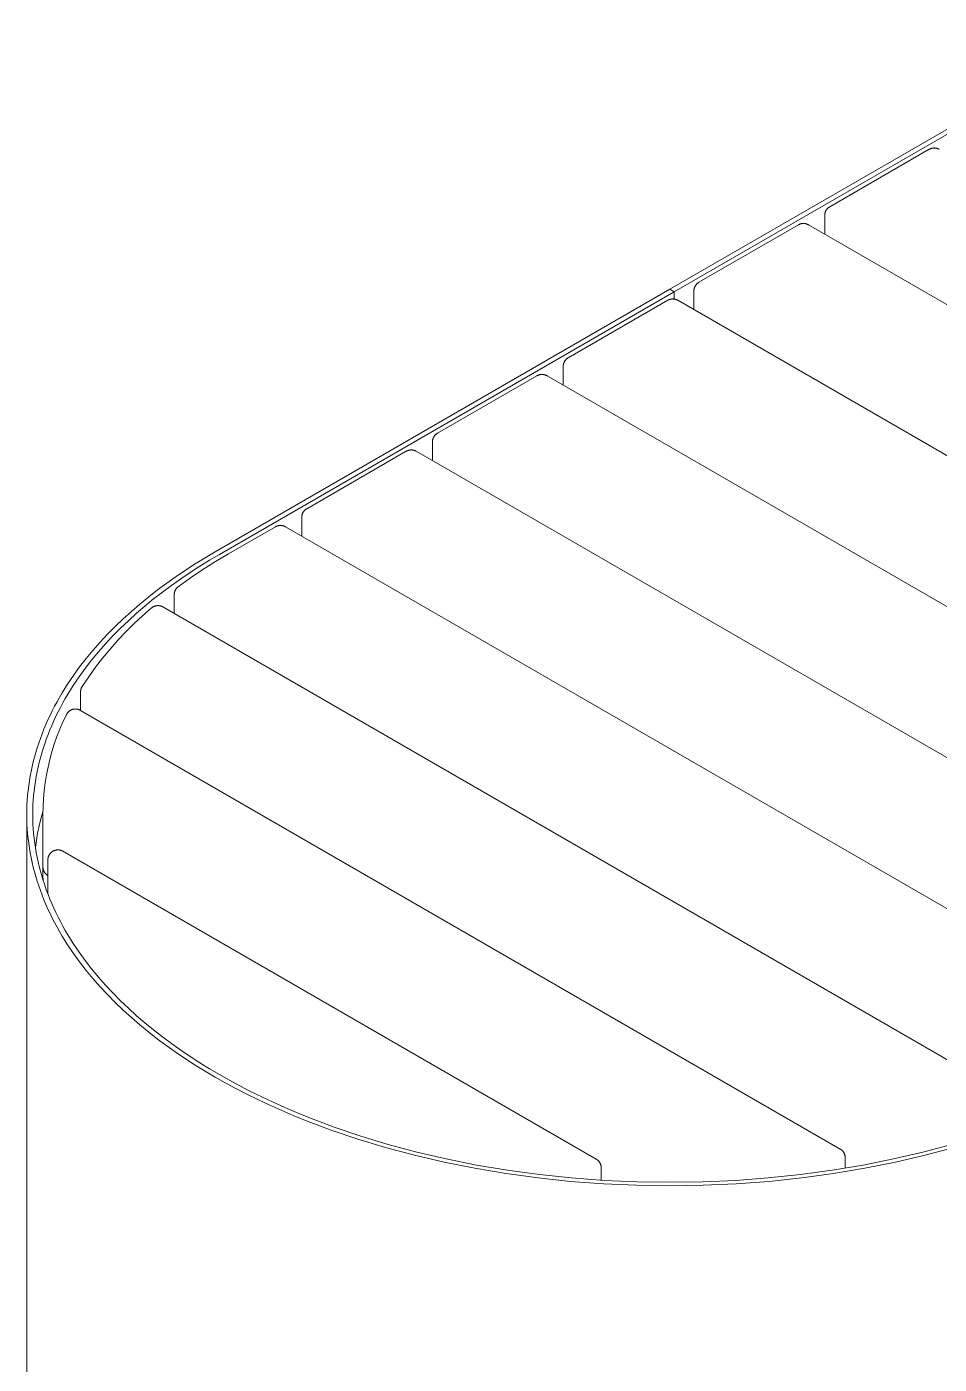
# Model space of a CAD drawing. Header units: millimetres. Extents: x -31 to 4670, y 115 to 3153.
# Drawn here: x 3578 to 4032, y 2278 to 2943 of the extents above; entities that cross this region are included whole.
import ezdxf

# ---------------------------------------------------------------- set-up
doc = ezdxf.new("R2010")
doc.units = ezdxf.units.MM
doc.layers.add('ZANO_R', color=7, linetype='Continuous', lineweight=0)

msp = doc.modelspace()

# ---------------------------------------------------------------- linework, layer by layer
at = {"layer": 'ZANO_R'}
for p, q in [((4123.98, 2943.18), (3897.71, 2812.54)), ((4126.1, 2941.95), (3899.83, 2811.31)), ((3977.23, 2853.61), (4026.73, 2882.19)), ((4026.73, 2882.19), (4026.88, 2882.27)), ((4026.88, 2882.27), (4027.03, 2882.34)), ((4027.03, 2882.34), (4027.18, 2882.42)), ((4027.18, 2882.42), (4027.33, 2882.48)), ((4027.33, 2882.48), (4027.49, 2882.54)), ((4027.49, 2882.54), (4027.65, 2882.6)), ((4027.65, 2882.6), (4027.81, 2882.65)), ((4027.81, 2882.65), (4027.98, 2882.7)), ((4027.98, 2882.7), (4028.14, 2882.74)), ((4028.14, 2882.74), (4028.3, 2882.77)), ((4028.3, 2882.77), (4028.47, 2882.8)), ((4028.47, 2882.8), (4028.64, 2882.82)), ((4028.64, 2882.82), (4028.81, 2882.84)), ((4028.81, 2882.84), (4028.98, 2882.85)), ((4028.98, 2882.85), (4029.14, 2882.86)), ((4029.14, 2882.86), (4029.31, 2882.86)), ((4029.31, 2882.86), (4029.48, 2882.85)), ((4029.48, 2882.85), (4029.65, 2882.84)), ((4029.65, 2882.84), (4029.82, 2882.82)), ((4029.82, 2882.82), (4029.99, 2882.8)), ((4029.99, 2882.8), (4030.15, 2882.77)), ((4030.15, 2882.77), (4030.32, 2882.74)), ((4030.32, 2882.74), (4030.48, 2882.7)), ((4030.48, 2882.7), (4030.64, 2882.65)), ((4030.64, 2882.65), (4030.81, 2882.6)), ((4030.81, 2882.6), (4030.96, 2882.54)), ((4030.96, 2882.54), (4031.12, 2882.48)), ((4031.12, 2882.48), (4031.28, 2882.42)), ((4031.28, 2882.42), (4031.43, 2882.34)), ((4031.43, 2882.34), (4031.58, 2882.27)), ((4031.58, 2882.27), (4031.73, 2882.19)), ((3974.73, 2849.45), (3974.74, 2849.62)), ((3974.73, 2849.28), (3974.73, 2849.45)), ((3974.73, 2839.98), (3974.73, 2849.28)), ((3974.74, 2849.62), (3974.76, 2849.78)), ((3974.76, 2849.78), (3974.78, 2849.95)), ((3974.78, 2849.95), (3974.8, 2850.12)), ((3974.8, 2850.12), (3974.83, 2850.29)), ((3974.83, 2850.29), (3974.87, 2850.45)), ((3974.87, 2850.45), (3974.91, 2850.61)), ((3974.91, 2850.61), (3974.96, 2850.78)), ((3974.96, 2850.78), (3975.01, 2850.94)), ((3975.01, 2850.94), (3975.07, 2851.09)), ((3975.07, 2851.09), (3975.14, 2851.25)), ((3975.14, 2851.25), (3975.21, 2851.4)), ((3975.21, 2851.4), (3975.28, 2851.56)), ((3975.28, 2851.56), (3975.36, 2851.71)), ((3975.36, 2851.71), (3975.44, 2851.85)), ((3975.44, 2851.85), (3975.53, 2851.99)), ((3975.53, 2851.99), (3975.63, 2852.13)), ((3975.63, 2852.13), (3975.73, 2852.27)), ((3975.73, 2852.27), (3975.83, 2852.41)), ((3975.83, 2852.41), (3975.94, 2852.54)), ((3975.94, 2852.54), (3976.05, 2852.66)), ((3976.05, 2852.66), (3976.17, 2852.78)), ((3976.17, 2852.78), (3976.29, 2852.9)), ((3976.29, 2852.9), (3976.41, 2853.02)), ((3976.41, 2853.02), (3976.54, 2853.13)), ((3976.54, 2853.13), (3976.67, 2853.23)), ((3976.67, 2853.23), (3976.81, 2853.33)), ((3976.81, 2853.33), (3976.94, 2853.43)), ((3976.94, 2853.43), (3977.09, 2853.52)), ((3977.09, 2853.52), (3977.23, 2853.61)), ((3912.18, 2816.05), (3961.67, 2844.63)), ((3961.67, 2844.63), (3961.82, 2844.71)), ((3961.82, 2844.71), (3961.97, 2844.79)), ((3961.97, 2844.79), (3962.13, 2844.86)), ((3962.13, 2844.86), (3962.28, 2844.92)), ((3962.28, 2844.92), (3962.44, 2844.99)), ((3962.44, 2844.99), (3962.6, 2845.04)), ((3962.6, 2845.04), (3962.76, 2845.09)), ((3962.76, 2845.09), (3962.92, 2845.14)), ((3962.92, 2845.14), (3963.09, 2845.18)), ((3963.09, 2845.18), (3963.25, 2845.21)), ((3963.25, 2845.21), (3963.42, 2845.24)), ((3963.42, 2845.24), (3963.58, 2845.26)), ((3963.58, 2845.26), (3963.75, 2845.28)), ((3963.75, 2845.28), (3963.92, 2845.29)), ((3963.92, 2845.29), (3964.09, 2845.3)), ((3964.09, 2845.3), (3964.26, 2845.3)), ((3964.26, 2845.3), (3964.43, 2845.29)), ((3964.43, 2845.29), (3964.6, 2845.28)), ((3964.6, 2845.28), (3964.76, 2845.26)), ((3964.76, 2845.26), (3964.93, 2845.24)), ((3964.93, 2845.24), (3965.1, 2845.21)), ((3965.1, 2845.21), (3965.26, 2845.18)), ((3965.26, 2845.18), (3965.43, 2845.14)), ((3965.43, 2845.14), (3965.59, 2845.09)), ((3965.59, 2845.09), (3965.75, 2845.04)), ((3965.75, 2845.04), (3965.91, 2844.99)), ((3965.91, 2844.99), (3966.07, 2844.92)), ((3966.07, 2844.92), (3966.22, 2844.86)), ((3966.22, 2844.86), (3966.38, 2844.79)), ((3966.38, 2844.79), (3966.53, 2844.71)), ((3966.53, 2844.71), (3966.67, 2844.63)), ((3966.67, 2844.63), (4400.84, 2593.96)), ((3910.67, 2814.71), (3910.78, 2814.85)), ((3910.78, 2814.85), (3910.88, 2814.98)), ((3910.88, 2814.98), (3911, 2815.1)), ((3911, 2815.1), (3911.11, 2815.23)), ((3911.11, 2815.23), (3911.23, 2815.34)), ((3911.23, 2815.34), (3911.36, 2815.46)), ((3911.36, 2815.46), (3911.48, 2815.57)), ((3911.48, 2815.57), (3911.62, 2815.67)), ((3911.62, 2815.67), (3911.75, 2815.77)), ((3911.75, 2815.77), (3911.89, 2815.87)), ((3911.89, 2815.87), (3912.03, 2815.96)), ((3912.03, 2815.96), (3912.18, 2816.05)), ((3897.71, 2812.54), (3671.43, 2681.9)), ((3673.55, 2680.67), (3899.83, 2811.31)), ((3899.83, 2811.31), (3897.71, 2812.54)), ((3899.83, 2807.69), (3899.83, 2811.31)), ((3909.68, 2811.89), (3909.69, 2812.06)), ((3909.68, 2811.72), (3909.68, 2811.89)), ((3909.68, 2802.42), (3909.68, 2811.72)), ((3909.69, 2812.06), (3909.7, 2812.23)), ((3909.7, 2812.23), (3909.72, 2812.39)), ((3909.72, 2812.39), (3909.75, 2812.56)), ((3909.75, 2812.56), (3909.78, 2812.73)), ((3909.78, 2812.73), (3909.82, 2812.89)), ((3909.82, 2812.89), (3909.86, 2813.05)), ((3909.86, 2813.05), (3909.91, 2813.22)), ((3909.91, 2813.22), (3909.96, 2813.38)), ((3909.96, 2813.38), (3910.02, 2813.54)), ((3910.02, 2813.54), (3910.08, 2813.69)), ((3910.08, 2813.69), (3910.15, 2813.85)), ((3910.15, 2813.85), (3910.23, 2814)), ((3910.23, 2814), (3910.31, 2814.15)), ((3910.31, 2814.15), (3910.39, 2814.29)), ((3910.39, 2814.29), (3910.48, 2814.44)), ((3910.48, 2814.44), (3910.57, 2814.58)), ((3910.57, 2814.58), (3910.67, 2814.71)), ((3847.12, 2778.49), (3896.62, 2807.07)), ((3896.62, 2807.07), (3896.77, 2807.15)), ((3896.77, 2807.15), (3896.92, 2807.23)), ((3896.92, 2807.23), (3897.07, 2807.3)), ((3897.07, 2807.3), (3897.23, 2807.37)), ((3897.23, 2807.37), (3897.38, 2807.43)), ((3897.38, 2807.43), (3897.54, 2807.48)), ((3897.54, 2807.48), (3897.7, 2807.53)), ((3897.7, 2807.53), (3897.87, 2807.58)), ((3897.87, 2807.58), (3898.03, 2807.62)), ((3898.03, 2807.62), (3898.2, 2807.65)), ((3898.2, 2807.65), (3898.36, 2807.68)), ((3898.36, 2807.68), (3898.53, 2807.7)), ((3898.53, 2807.7), (3898.7, 2807.72)), ((3898.7, 2807.72), (3898.87, 2807.73)), ((3898.87, 2807.73), (3899.04, 2807.74)), ((3899.04, 2807.74), (3899.21, 2807.74)), ((3899.21, 2807.74), (3899.37, 2807.73)), ((3899.37, 2807.73), (3899.54, 2807.72)), ((3899.54, 2807.72), (3899.71, 2807.7)), ((3899.71, 2807.7), (3899.88, 2807.68)), ((3899.88, 2807.68), (3900.04, 2807.65)), ((3900.04, 2807.65), (3900.21, 2807.62)), ((3900.21, 2807.62), (3900.37, 2807.58)), ((3900.37, 2807.58), (3900.54, 2807.53)), ((3900.54, 2807.53), (3900.7, 2807.48)), ((3900.7, 2807.48), (3900.86, 2807.43)), ((3900.86, 2807.43), (3901.01, 2807.37)), ((3901.01, 2807.37), (3901.17, 2807.3)), ((3901.17, 2807.3), (3901.32, 2807.23)), ((3901.32, 2807.23), (3901.47, 2807.15)), ((3901.47, 2807.15), (3901.62, 2807.07)), ((3901.62, 2807.07), (4335.78, 2556.4)), ((3844.67, 2774.83), (3844.69, 2775)), ((3844.69, 2775), (3844.73, 2775.17)), ((3844.73, 2775.17), (3844.76, 2775.33)), ((3844.76, 2775.33), (3844.8, 2775.5)), ((3844.8, 2775.5), (3844.85, 2775.66)), ((3844.85, 2775.66), (3844.91, 2775.82)), ((3844.91, 2775.82), (3844.96, 2775.98)), ((3844.96, 2775.98), (3845.03, 2776.13)), ((3845.03, 2776.13), (3845.1, 2776.29)), ((3845.1, 2776.29), (3845.17, 2776.44)), ((3845.17, 2776.44), (3845.25, 2776.59)), ((3845.25, 2776.59), (3845.34, 2776.73)), ((3845.34, 2776.73), (3845.43, 2776.88)), ((3845.43, 2776.88), (3845.52, 2777.02)), ((3845.52, 2777.02), (3845.62, 2777.15)), ((3845.62, 2777.15), (3845.72, 2777.29)), ((3845.72, 2777.29), (3845.83, 2777.42)), ((3845.83, 2777.42), (3845.94, 2777.54)), ((3845.94, 2777.54), (3846.06, 2777.67)), ((3846.06, 2777.67), (3846.18, 2777.78)), ((3846.18, 2777.78), (3846.3, 2777.9)), ((3846.3, 2777.9), (3846.43, 2778.01)), ((3846.43, 2778.01), (3846.56, 2778.11)), ((3846.56, 2778.11), (3846.7, 2778.22)), ((3846.7, 2778.22), (3846.84, 2778.31)), ((3846.84, 2778.31), (3846.98, 2778.4)), ((3846.98, 2778.4), (3847.12, 2778.49)), ((3782.07, 2740.93), (3831.57, 2769.51)), ((3831.57, 2769.51), (3831.71, 2769.59)), ((3831.71, 2769.59), (3831.86, 2769.67)), ((3831.86, 2769.67), (3832.02, 2769.74)), ((3832.02, 2769.74), (3832.17, 2769.81)), ((3832.17, 2769.81), (3832.33, 2769.87)), ((3832.33, 2769.87), (3832.49, 2769.92)), ((3832.49, 2769.92), (3832.65, 2769.97)), ((3832.65, 2769.97), (3832.81, 2770.02)), ((3832.81, 2770.02), (3832.98, 2770.06)), ((3832.98, 2770.06), (3833.14, 2770.09)), ((3833.14, 2770.09), (3833.31, 2770.12)), ((3833.31, 2770.12), (3833.48, 2770.14)), ((3833.48, 2770.14), (3833.65, 2770.16)), ((3833.65, 2770.16), (3833.81, 2770.17)), ((3833.81, 2770.17), (3833.98, 2770.18)), ((3833.98, 2770.18), (3834.15, 2770.18)), ((3834.15, 2770.18), (3834.32, 2770.17)), ((3834.32, 2770.17), (3834.49, 2770.16)), ((3834.49, 2770.16), (3834.66, 2770.14)), ((3834.66, 2770.14), (3834.82, 2770.12)), ((3834.82, 2770.12), (3834.99, 2770.09)), ((3834.99, 2770.09), (3835.16, 2770.06)), ((3835.16, 2770.06), (3835.32, 2770.02)), ((3835.32, 2770.02), (3835.48, 2769.97)), ((3835.48, 2769.97), (3835.64, 2769.92)), ((3835.64, 2769.92), (3835.8, 2769.87)), ((3835.8, 2769.87), (3835.96, 2769.81)), ((3835.96, 2769.81), (3836.12, 2769.74)), ((3836.12, 2769.74), (3836.27, 2769.67)), ((3836.27, 2769.67), (3836.42, 2769.59)), ((3836.42, 2769.59), (3836.57, 2769.51)), ((3836.57, 2769.51), (4270.73, 2518.85)), ((3844.62, 2774.16), (3844.63, 2774.33)), ((3844.62, 2764.86), (3844.62, 2774.16)), ((3844.63, 2774.5), (3844.65, 2774.67)), ((3844.63, 2774.33), (3844.63, 2774.5)), ((3844.65, 2774.67), (3844.67, 2774.83)), ((3779.57, 2736.77), (3779.58, 2736.94)), ((3779.57, 2736.6), (3779.57, 2736.77)), ((3779.57, 2727.3), (3779.57, 2736.6)), ((3779.58, 2736.94), (3779.6, 2737.11)), ((3779.6, 2737.11), (3779.61, 2737.28)), ((3779.61, 2737.28), (3779.64, 2737.44)), ((3779.64, 2737.44), (3779.67, 2737.61)), ((3779.67, 2737.61), (3779.71, 2737.77)), ((3779.71, 2737.77), (3779.75, 2737.94)), ((3779.75, 2737.94), (3779.8, 2738.1)), ((3779.8, 2738.1), (3779.85, 2738.26)), ((3779.85, 2738.26), (3779.91, 2738.42)), ((3779.91, 2738.42), (3779.97, 2738.57)), ((3779.97, 2738.57), (3780.04, 2738.73)), ((3780.04, 2738.73), (3780.12, 2738.88)), ((3780.12, 2738.88), (3780.2, 2739.03)), ((3780.2, 2739.03), (3780.28, 2739.17)), ((3780.28, 2739.17), (3780.37, 2739.32)), ((3780.37, 2739.32), (3780.47, 2739.46)), ((3780.47, 2739.46), (3780.56, 2739.6)), ((3780.56, 2739.6), (3780.67, 2739.73)), ((3780.67, 2739.73), (3780.78, 2739.86)), ((3780.78, 2739.86), (3780.89, 2739.99)), ((3780.89, 2739.99), (3781, 2740.11)), ((3781, 2740.11), (3781.12, 2740.23)), ((3781.12, 2740.23), (3781.25, 2740.34)), ((3781.25, 2740.34), (3781.38, 2740.45)), ((3781.38, 2740.45), (3781.51, 2740.56)), ((3781.51, 2740.56), (3781.64, 2740.66)), ((3781.64, 2740.66), (3781.78, 2740.75)), ((3781.78, 2740.75), (3781.92, 2740.85)), ((3781.92, 2740.85), (3782.07, 2740.93)), ((3717.02, 2703.37), (3766.51, 2731.95)), ((3766.51, 2731.95), (3766.66, 2732.03)), ((3766.66, 2732.03), (3766.81, 2732.11)), ((3766.81, 2732.11), (3766.96, 2732.18)), ((3766.96, 2732.18), (3767.12, 2732.25)), ((3767.12, 2732.25), (3767.28, 2732.31)), ((3767.28, 2732.31), (3767.44, 2732.37)), ((3767.44, 2732.37), (3767.6, 2732.42)), ((3767.6, 2732.42), (3767.76, 2732.46)), ((3767.76, 2732.46), (3767.92, 2732.5)), ((3767.92, 2732.5), (3768.09, 2732.53)), ((3768.09, 2732.53), (3768.26, 2732.56)), ((3768.26, 2732.56), (3768.42, 2732.59)), ((3768.42, 2732.59), (3768.59, 2732.6)), ((3768.59, 2732.6), (3768.76, 2732.61)), ((3768.76, 2732.61), (3768.93, 2732.62)), ((3768.93, 2732.62), (3769.1, 2732.62)), ((3769.1, 2732.62), (3769.27, 2732.61)), ((3769.27, 2732.61), (3769.43, 2732.6)), ((3769.43, 2732.6), (3769.6, 2732.59)), ((3769.6, 2732.59), (3769.77, 2732.56)), ((3769.77, 2732.56), (3769.94, 2732.53)), ((3769.94, 2732.53), (3770.1, 2732.5)), ((3770.1, 2732.5), (3770.27, 2732.46)), ((3770.27, 2732.46), (3770.43, 2732.42)), ((3770.43, 2732.42), (3770.59, 2732.37)), ((3770.59, 2732.37), (3770.75, 2732.31)), ((3770.75, 2732.31), (3770.91, 2732.25)), ((3770.91, 2732.25), (3771.06, 2732.18)), ((3771.06, 2732.18), (3771.22, 2732.11)), ((3771.22, 2732.11), (3771.37, 2732.03)), ((3771.37, 2732.03), (3771.51, 2731.95)), ((3771.51, 2731.95), (4205.68, 2481.29)), ((3715.23, 2701.62), (3715.32, 2701.76)), ((3715.32, 2701.76), (3715.41, 2701.9)), ((3715.41, 2701.9), (3715.51, 2702.04)), ((3715.51, 2702.04), (3715.61, 2702.17)), ((3715.61, 2702.17), (3715.72, 2702.3)), ((3715.72, 2702.3), (3715.83, 2702.43)), ((3715.83, 2702.43), (3715.95, 2702.55)), ((3715.95, 2702.55), (3716.07, 2702.67)), ((3716.07, 2702.67), (3716.2, 2702.78)), ((3716.2, 2702.78), (3716.32, 2702.89)), ((3716.32, 2702.89), (3716.46, 2703)), ((3716.46, 2703), (3716.59, 2703.1)), ((3716.59, 2703.1), (3716.73, 2703.19)), ((3716.73, 2703.19), (3716.87, 2703.29)), ((3716.87, 2703.29), (3717.02, 2703.37)), ((3703.54, 2695.04), (3703.71, 2695.06)), ((3703.71, 2695.06), (3703.87, 2695.06)), ((3703.87, 2695.06), (3704.04, 2695.06)), ((3704.04, 2695.06), (3704.21, 2695.06)), ((3704.21, 2695.06), (3704.38, 2695.04)), ((3714.52, 2699.21), (3714.53, 2699.38)), ((3714.52, 2699.04), (3714.52, 2699.21)), ((3714.52, 2689.74), (3714.52, 2699.04)), ((3714.53, 2699.38), (3714.54, 2699.55)), ((3714.54, 2699.55), (3714.56, 2699.72)), ((3714.56, 2699.72), (3714.59, 2699.88)), ((3714.59, 2699.88), (3714.62, 2700.05)), ((3714.62, 2700.05), (3714.65, 2700.21)), ((3714.65, 2700.21), (3714.7, 2700.38)), ((3714.7, 2700.38), (3714.74, 2700.54)), ((3714.74, 2700.54), (3714.8, 2700.7)), ((3714.8, 2700.7), (3714.86, 2700.86)), ((3714.86, 2700.86), (3714.92, 2701.01)), ((3714.92, 2701.01), (3714.99, 2701.17)), ((3714.99, 2701.17), (3715.06, 2701.32)), ((3715.06, 2701.32), (3715.14, 2701.47)), ((3715.14, 2701.47), (3715.23, 2701.62)), ((3678.12, 2680.92), (3701.46, 2694.39)), ((3701.46, 2694.39), (3701.61, 2694.47)), ((3701.61, 2694.47), (3701.76, 2694.55)), ((3701.76, 2694.55), (3701.91, 2694.62)), ((3701.91, 2694.62), (3702.07, 2694.69)), ((3702.07, 2694.69), (3702.22, 2694.75)), ((3702.22, 2694.75), (3702.38, 2694.81)), ((3702.38, 2694.81), (3702.54, 2694.86)), ((3702.54, 2694.86), (3702.71, 2694.9)), ((3702.71, 2694.9), (3702.87, 2694.94)), ((3702.87, 2694.94), (3703.04, 2694.98)), ((3703.04, 2694.98), (3703.2, 2695)), ((3703.2, 2695), (3703.37, 2695.03)), ((3703.37, 2695.03), (3703.54, 2695.04)), ((3704.38, 2695.04), (3704.55, 2695.03)), ((3704.55, 2695.03), (3704.72, 2695)), ((3704.72, 2695), (3704.88, 2694.98)), ((3704.88, 2694.98), (3705.05, 2694.94)), ((3705.05, 2694.94), (3705.21, 2694.9)), ((3705.21, 2694.9), (3705.38, 2694.86)), ((3705.38, 2694.86), (3705.54, 2694.81)), ((3705.54, 2694.81), (3705.7, 2694.75)), ((3705.7, 2694.75), (3705.85, 2694.69)), ((3705.85, 2694.69), (3706.01, 2694.62)), ((3706.01, 2694.62), (3706.16, 2694.55)), ((3706.16, 2694.55), (3706.31, 2694.47)), ((3706.31, 2694.47), (3706.46, 2694.39)), ((3706.46, 2694.39), (4140.62, 2443.73)), ((3671.43, 2681.9), (3666.47, 2678.96)), ((3661.57, 2675.94), (3656.75, 2672.83)), ((3666.47, 2678.96), (3661.57, 2675.94)), ((3663.78, 2674.77), (3668.63, 2677.77)), ((3665.37, 2673.11), (3671.69, 2677.1)), ((3668.63, 2677.77), (3673.55, 2680.67)), ((3671.69, 2677.1), (3678.12, 2680.92)), ((3652.02, 2669.63), (3647.37, 2666.34)), ((3649.72, 2665.26), (3654.32, 2668.52)), ((3656.75, 2672.83), (3652.02, 2669.63)), ((3653.08, 2664.6), (3659.17, 2668.94)), ((3654.32, 2668.52), (3659.01, 2671.69)), ((3659.01, 2671.69), (3663.78, 2674.77)), ((3659.17, 2668.94), (3665.37, 2673.11)), ((3642.82, 2662.96), (3638.37, 2659.5)), ((3640.81, 2658.48), (3645.21, 2661.91)), ((3647.37, 2666.34), (3642.82, 2662.96)), ((3645.21, 2661.91), (3649.72, 2665.26)), ((3651.19, 2661.77), (3651.24, 2661.94)), ((3651.24, 2661.94), (3651.29, 2662.11)), ((3651.29, 2662.11), (3651.34, 2662.27)), ((3651.34, 2662.27), (3651.4, 2662.43)), ((3651.4, 2662.43), (3651.47, 2662.59)), ((3651.47, 2662.59), (3651.54, 2662.75)), ((3651.54, 2662.75), (3651.62, 2662.9)), ((3651.62, 2662.9), (3651.7, 2663.05)), ((3651.7, 2663.05), (3651.79, 2663.2)), ((3651.79, 2663.2), (3651.89, 2663.35)), ((3651.89, 2663.35), (3651.99, 2663.49)), ((3651.99, 2663.49), (3652.09, 2663.63)), ((3652.09, 2663.63), (3652.2, 2663.77)), ((3652.2, 2663.77), (3652.31, 2663.9)), ((3652.31, 2663.9), (3652.43, 2664.02)), ((3652.43, 2664.02), (3652.55, 2664.15)), ((3652.55, 2664.15), (3652.68, 2664.27)), ((3652.68, 2664.27), (3652.81, 2664.38)), ((3652.81, 2664.38), (3652.94, 2664.49)), ((3652.94, 2664.49), (3653.08, 2664.6)), ((3634.04, 2655.94), (3629.81, 2652.31)), ((3638.37, 2659.5), (3634.04, 2655.94)), ((3636.51, 2654.96), (3640.81, 2658.48)), ((3642.19, 2655.11), (3642.36, 2655.13)), ((3642.36, 2655.13), (3642.53, 2655.15)), ((3642.53, 2655.15), (3642.7, 2655.16)), ((3642.7, 2655.16), (3642.87, 2655.17)), ((3642.87, 2655.17), (3643.04, 2655.17)), ((3643.04, 2655.17), (3643.21, 2655.16)), ((3643.21, 2655.16), (3643.37, 2655.15)), ((3643.37, 2655.15), (3643.54, 2655.13)), ((3643.54, 2655.13), (3643.71, 2655.11)), ((3651.04, 2660.57), (3651.05, 2660.74)), ((3651.04, 2651.27), (3651.04, 2660.57)), ((3651.05, 2660.74), (3651.06, 2660.92)), ((3651.06, 2660.92), (3651.07, 2661.09)), ((3651.07, 2661.09), (3651.09, 2661.26)), ((3651.09, 2661.26), (3651.12, 2661.43)), ((3651.12, 2661.43), (3651.15, 2661.6)), ((3651.15, 2661.6), (3651.19, 2661.77)), ((3625.71, 2648.59), (3621.74, 2644.79)), ((3629.81, 2652.31), (3625.71, 2648.59)), ((3628.26, 2647.68), (3632.33, 2651.36)), ((3631.08, 2646.21), (3635.32, 2650.15)), ((3632.33, 2651.36), (3636.51, 2654.96)), ((3635.32, 2650.15), (3639.69, 2653.96)), ((3639.69, 2653.96), (3639.81, 2654.06)), ((3639.81, 2654.06), (3639.94, 2654.15)), ((3639.94, 2654.15), (3640.06, 2654.25)), ((3640.06, 2654.25), (3640.19, 2654.33)), ((3640.19, 2654.33), (3640.32, 2654.42)), ((3640.32, 2654.42), (3640.45, 2654.5)), ((3640.45, 2654.5), (3640.6, 2654.58)), ((3640.6, 2654.58), (3640.75, 2654.66)), ((3640.75, 2654.66), (3640.9, 2654.73)), ((3640.9, 2654.73), (3641.06, 2654.79)), ((3641.06, 2654.79), (3641.22, 2654.86)), ((3641.22, 2654.86), (3641.37, 2654.91)), ((3641.37, 2654.91), (3641.54, 2654.96)), ((3641.54, 2654.96), (3641.7, 2655.01)), ((3641.7, 2655.01), (3641.86, 2655.05)), ((3641.86, 2655.05), (3642.03, 2655.08)), ((3642.03, 2655.08), (3642.19, 2655.11)), ((3643.71, 2655.11), (3643.88, 2655.08)), ((3643.88, 2655.08), (3644.04, 2655.05)), ((3644.04, 2655.05), (3644.21, 2655.01)), ((3644.21, 2655.01), (3644.37, 2654.96)), ((3644.37, 2654.96), (3644.53, 2654.91)), ((3644.53, 2654.91), (3644.69, 2654.86)), ((3644.69, 2654.86), (3644.85, 2654.79)), ((3644.85, 2654.79), (3645, 2654.73)), ((3645, 2654.73), (3645.15, 2654.66)), ((3645.15, 2654.66), (3645.3, 2654.58)), ((3645.3, 2654.58), (3645.45, 2654.5)), ((3645.45, 2654.5), (4071.52, 2408.5)), ((3621.74, 2644.79), (3617.91, 2640.91)), ((3620.53, 2640.07), (3624.33, 2643.91)), ((3622.99, 2637.91), (3626.97, 2642.13)), ((3624.33, 2643.91), (3628.26, 2647.68)), ((3626.97, 2642.13), (3631.08, 2646.21)), ((3614.21, 2636.95), (3610.66, 2632.92)), ((3613.35, 2632.15), (3616.87, 2636.15)), ((3617.91, 2640.91), (3614.21, 2636.95)), ((3616.87, 2636.15), (3620.53, 2640.07)), ((3619.15, 2633.57), (3622.99, 2637.91)), ((3607.27, 2628.81), (3604.03, 2624.64)), ((3610.66, 2632.92), (3607.27, 2628.81)), ((3609.99, 2628.08), (3613.35, 2632.15)), ((3611.91, 2624.51), (3615.46, 2629.1)), ((3615.46, 2629.1), (3619.15, 2633.57)), ((3604.03, 2624.64), (3600.96, 2620.39)), ((3603.74, 2619.75), (3606.78, 2623.95)), ((3606.78, 2623.95), (3609.99, 2628.08)), ((3608.52, 2619.81), (3611.91, 2624.51)), ((3598.06, 2616.09), (3596.67, 2613.91)), ((3600.96, 2620.39), (3598.06, 2616.09)), ((3599.49, 2613.33), (3600.87, 2615.48)), ((3600.87, 2615.48), (3603.74, 2619.75)), ((3605.28, 2615.01), (3608.52, 2619.81)), ((3594.03, 2609.52), (3592.78, 2607.3)), ((3595.33, 2611.72), (3594.03, 2609.52)), ((3596.67, 2613.91), (3595.33, 2611.72)), ((3595.64, 2606.77), (3596.88, 2608.97)), ((3596.88, 2608.97), (3598.16, 2611.16)), ((3598.16, 2611.16), (3599.49, 2613.33)), ((3604.5, 2612.32), (3604.51, 2612.49)), ((3604.5, 2603.02), (3604.5, 2612.32)), ((3604.51, 2612.66), (3604.53, 2612.82)), ((3604.51, 2612.49), (3604.51, 2612.66)), ((3604.53, 2612.82), (3604.55, 2612.99)), ((3604.55, 2612.99), (3604.57, 2613.15)), ((3604.57, 2613.15), (3604.6, 2613.32)), ((3604.6, 2613.32), (3604.64, 2613.48)), ((3604.64, 2613.48), (3604.68, 2613.64)), ((3604.68, 2613.64), (3604.73, 2613.8)), ((3604.73, 2613.8), (3604.78, 2613.96)), ((3604.78, 2613.96), (3604.83, 2614.12)), ((3604.83, 2614.12), (3604.9, 2614.27)), ((3604.9, 2614.27), (3604.96, 2614.42)), ((3604.96, 2614.42), (3605.04, 2614.57)), ((3605.04, 2614.57), (3605.11, 2614.72)), ((3605.11, 2614.72), (3605.2, 2614.86)), ((3605.2, 2614.86), (3605.28, 2615.01)), ((3590.42, 2602.82), (3589.31, 2600.57)), ((3591.58, 2605.07), (3590.42, 2602.82)), ((3592.78, 2607.3), (3591.58, 2605.07)), ((3592.21, 2600.1), (3593.3, 2602.34)), ((3593.3, 2602.34), (3594.45, 2604.56)), ((3594.45, 2604.56), (3595.64, 2606.77)), ((3598.04, 2601.89), (3598.15, 2602.01)), ((3598.15, 2602.01), (3598.26, 2602.14)), ((3598.26, 2602.14), (3598.38, 2602.26)), ((3598.38, 2602.26), (3598.49, 2602.37)), ((3598.49, 2602.37), (3598.62, 2602.48)), ((3598.62, 2602.48), (3598.74, 2602.59)), ((3598.74, 2602.59), (3598.87, 2602.7)), ((3598.87, 2602.7), (3599.01, 2602.8)), ((3599.01, 2602.8), (3599.14, 2602.89)), ((3599.14, 2602.89), (3599.28, 2602.98)), ((3599.28, 2602.98), (3599.43, 2603.07)), ((3599.43, 2603.07), (3599.57, 2603.15)), ((3599.57, 2603.15), (3599.72, 2603.22)), ((3599.72, 2603.22), (3599.88, 2603.3)), ((3599.88, 2603.3), (3600.03, 2603.36)), ((3600.03, 2603.36), (3600.19, 2603.42)), ((3600.19, 2603.42), (3600.35, 2603.48)), ((3600.35, 2603.48), (3600.51, 2603.53)), ((3600.51, 2603.53), (3600.67, 2603.58)), ((3600.67, 2603.58), (3600.84, 2603.62)), ((3600.84, 2603.62), (3601, 2603.65)), ((3601, 2603.65), (3601.17, 2603.68)), ((3601.17, 2603.68), (3601.34, 2603.7)), ((3601.34, 2603.7), (3601.5, 2603.72)), ((3601.5, 2603.72), (3601.67, 2603.73)), ((3601.67, 2603.73), (3601.84, 2603.73)), ((3601.84, 2603.73), (3602.01, 2603.73)), ((3602.01, 2603.73), (3602.18, 2603.73)), ((3602.18, 2603.73), (3602.35, 2603.72)), ((3602.35, 2603.72), (3602.52, 2603.7)), ((3602.52, 2603.7), (3602.68, 2603.68)), ((3602.68, 2603.68), (3602.85, 2603.65)), ((3602.85, 2603.65), (3603.01, 2603.62)), ((3603.01, 2603.62), (3603.18, 2603.58)), ((3603.18, 2603.58), (3603.34, 2603.53)), ((3603.34, 2603.53), (3603.5, 2603.48)), ((3603.5, 2603.48), (3603.66, 2603.42)), ((3603.66, 2603.42), (3603.82, 2603.36)), ((3603.82, 2603.36), (3603.97, 2603.3)), ((3603.97, 2603.3), (3604.13, 2603.22)), ((3604.13, 2603.22), (3604.28, 2603.15)), ((3604.28, 2603.15), (3604.43, 2603.07)), ((3604.43, 2603.07), (3982.44, 2384.82)), ((3587.24, 2596.02), (3586.28, 2593.73)), ((3588.25, 2598.3), (3587.24, 2596.02)), ((3589.31, 2600.57), (3588.25, 2598.3)), ((3589.2, 2593.33), (3590.15, 2595.6)), ((3590.15, 2595.6), (3591.15, 2597.86)), ((3591.15, 2597.86), (3592.21, 2600.1)), ((3594.17, 2593.69), (3595.73, 2597.33)), ((3595.73, 2597.33), (3597.42, 2600.9)), ((3597.42, 2600.9), (3597.5, 2601.05)), ((3597.5, 2601.05), (3597.57, 2601.2)), ((3597.57, 2601.2), (3597.66, 2601.34)), ((3597.66, 2601.34), (3597.75, 2601.48)), ((3597.75, 2601.48), (3597.84, 2601.62)), ((3597.84, 2601.62), (3597.94, 2601.75)), ((3597.94, 2601.75), (3598.04, 2601.89)), ((3584.5, 2589.11), (3583.68, 2586.79)), ((3585.36, 2591.43), (3584.5, 2589.11)), ((3586.28, 2593.73), (3585.36, 2591.43)), ((3586.63, 2586.46), (3587.43, 2588.76)), ((3587.43, 2588.76), (3588.29, 2591.05)), ((3588.29, 2591.05), (3589.2, 2593.33)), ((3591.43, 2586.26), (3592.74, 2590)), ((3592.74, 2590), (3594.17, 2593.69)), ((3582.21, 2582.13), (3581.54, 2579.78)), ((3582.92, 2584.47), (3582.21, 2582.13)), ((3583.68, 2586.79), (3582.92, 2584.47)), ((3585.16, 2581.84), (3585.87, 2584.15)), ((3585.87, 2584.15), (3586.63, 2586.46)), ((3589.22, 2578.67), (3590.26, 2582.49)), ((3590.26, 2582.49), (3591.43, 2586.26)), ((3580.93, 2577.43), (3580.38, 2575.07)), ((3581.54, 2579.78), (3580.93, 2577.43)), ((3583.35, 2574.85), (3583.9, 2577.19)), ((3583.9, 2577.19), (3584.51, 2579.52)), ((3584.51, 2579.52), (3585.16, 2581.84)), ((3588.31, 2574.82), (3589.22, 2578.67)), ((3579.42, 2570.34), (3579.02, 2567.96)), ((3579.87, 2572.71), (3579.42, 2570.34)), ((3580.38, 2575.07), (3579.87, 2572.71)), ((3582.01, 2567.81), (3582.4, 2570.16)), ((3582.4, 2570.16), (3582.85, 2572.51)), ((3582.85, 2572.51), (3583.35, 2574.85)), ((3586.9, 2567.03), (3587.54, 2570.94)), ((3587.54, 2570.94), (3588.31, 2574.82)), ((3578.38, 2563.2), (3578.14, 2560.82)), ((3578.67, 2565.58), (3578.38, 2563.2)), ((3579.02, 2567.96), (3578.67, 2565.58)), ((3581.13, 2560.73), (3581.37, 2563.09)), ((3581.37, 2563.09), (3581.66, 2565.45)), ((3581.66, 2565.45), (3582.01, 2567.81)), ((3586.03, 2559.16), (3586.39, 2563.1)), ((3586.39, 2563.1), (3586.9, 2567.03)), ((3577.81, 2556.04), (3577.73, 2553.65)), ((3577.95, 2558.43), (3577.81, 2556.04)), ((3578.14, 2560.82), (3577.95, 2558.43)), ((3580.73, 2553.63), (3580.81, 2555.99)), ((3580.81, 2555.99), (3580.95, 2558.36)), ((3580.95, 2558.36), (3581.13, 2560.73)), ((3585.8, 2555.21), (3586.03, 2559.16)), ((3577.73, 2553.65), (3577.71, 2551.26)), ((3577.71, 2551.26), (3577.73, 2548.87)), ((3577.71, 2551.26), (3577.71, 2016.45)), ((3577.73, 2548.87), (3577.81, 2546.48)), ((3580.71, 2551.26), (3580.73, 2553.63)), ((3580.73, 2548.89), (3580.71, 2551.26)), ((3580.81, 2546.52), (3580.73, 2548.89)), ((3583.87, 2545.54), (3584.74, 2549.08)), ((3584.74, 2549.08), (3585.71, 2552.6)), ((3585.71, 2551.26), (3585.8, 2555.21)), ((3585.71, 2528.4), (3585.71, 2551.26)), ((3577.81, 2546.48), (3577.95, 2544.09)), ((3577.95, 2544.09), (3578.14, 2541.7)), ((3580.95, 2544.15), (3580.81, 2546.52)), ((3581.13, 2541.79), (3580.95, 2544.15)), ((3583.13, 2541.97), (3583.87, 2545.54)), ((3578.14, 2541.7), (3578.38, 2539.31)), ((3578.38, 2539.31), (3578.67, 2536.93)), ((3578.67, 2536.93), (3579.02, 2534.55)), ((3581.37, 2539.42), (3581.13, 2541.79)), ((3581.66, 2537.06), (3581.37, 2539.42)), ((3582.01, 2534.71), (3581.66, 2537.06)), ((3582, 2534.76), (3582.5, 2538.38)), ((3582.5, 2538.38), (3583.13, 2541.97)), ((3579.02, 2534.55), (3579.42, 2532.18)), ((3579.42, 2532.18), (3579.87, 2529.81)), ((3579.87, 2529.81), (3580.38, 2527.44)), ((3582.4, 2532.36), (3582.01, 2534.71)), ((3582.85, 2530.01), (3582.4, 2532.36)), ((3583.35, 2527.67), (3582.85, 2530.01)), ((3588.21, 2528.65), (3588.22, 2528.82)), ((3588.22, 2528.82), (3588.23, 2528.98)), ((3588.23, 2528.98), (3588.24, 2529.15)), ((3588.24, 2529.15), (3588.26, 2529.32)), ((3588.26, 2529.32), (3588.29, 2529.49)), ((3588.29, 2529.49), (3588.32, 2529.65)), ((3588.32, 2529.65), (3588.35, 2529.82)), ((3588.35, 2529.82), (3588.4, 2529.98)), ((3588.4, 2529.98), (3588.44, 2530.14)), ((3588.44, 2530.14), (3588.5, 2530.3)), ((3588.5, 2530.3), (3588.56, 2530.46)), ((3588.56, 2530.46), (3588.62, 2530.62)), ((3588.62, 2530.62), (3588.69, 2530.77)), ((3588.69, 2530.77), (3588.76, 2530.92)), ((3588.76, 2530.92), (3588.84, 2531.07)), ((3588.84, 2531.07), (3588.93, 2531.22)), ((3588.93, 2531.22), (3589.02, 2531.36)), ((3589.02, 2531.36), (3589.11, 2531.5)), ((3589.11, 2531.5), (3589.21, 2531.64)), ((3589.21, 2531.64), (3589.31, 2531.77)), ((3589.31, 2531.77), (3589.42, 2531.9)), ((3589.42, 2531.9), (3589.53, 2532.03)), ((3589.53, 2532.03), (3589.65, 2532.15)), ((3589.65, 2532.15), (3589.77, 2532.27)), ((3589.77, 2532.27), (3589.89, 2532.39)), ((3589.89, 2532.39), (3590.02, 2532.5)), ((3590.02, 2532.5), (3590.15, 2532.6)), ((3590.15, 2532.6), (3590.29, 2532.7)), ((3590.29, 2532.7), (3590.43, 2532.8)), ((3590.43, 2532.8), (3590.57, 2532.89)), ((3590.57, 2532.89), (3590.71, 2532.98)), ((3590.71, 2532.98), (3590.86, 2533.06)), ((3590.86, 2533.06), (3591.01, 2533.14)), ((3591.01, 2533.14), (3591.17, 2533.21)), ((3591.17, 2533.21), (3591.32, 2533.27)), ((3591.32, 2533.27), (3591.48, 2533.34)), ((3591.48, 2533.34), (3591.64, 2533.39)), ((3591.64, 2533.39), (3591.8, 2533.44)), ((3591.8, 2533.44), (3591.96, 2533.49)), ((3591.96, 2533.49), (3592.13, 2533.53)), ((3592.13, 2533.53), (3592.29, 2533.56)), ((3592.29, 2533.56), (3592.46, 2533.59)), ((3592.46, 2533.59), (3592.62, 2533.61)), ((3592.62, 2533.61), (3592.79, 2533.63)), ((3592.79, 2533.63), (3592.96, 2533.64)), ((3592.96, 2533.64), (3593.13, 2533.65)), ((3593.13, 2533.65), (3593.3, 2533.65)), ((3593.3, 2533.65), (3593.47, 2533.64)), ((3593.47, 2533.64), (3593.64, 2533.63)), ((3593.64, 2533.63), (3593.8, 2533.61)), ((3593.8, 2533.61), (3593.97, 2533.59)), ((3593.97, 2533.59), (3594.14, 2533.56)), ((3594.14, 2533.56), (3594.3, 2533.53)), ((3594.3, 2533.53), (3594.47, 2533.49)), ((3594.47, 2533.49), (3594.63, 2533.44)), ((3594.63, 2533.44), (3594.79, 2533.39)), ((3594.79, 2533.39), (3594.95, 2533.34)), ((3594.95, 2533.34), (3595.11, 2533.27)), ((3595.11, 2533.27), (3595.26, 2533.21)), ((3595.26, 2533.21), (3595.42, 2533.14)), ((3595.42, 2533.14), (3595.57, 2533.06)), ((3595.57, 2533.06), (3595.71, 2532.98)), ((3595.71, 2532.98), (3861.04, 2379.79)), ((3580.38, 2527.44), (3580.93, 2525.08)), ((3580.93, 2525.08), (3581.54, 2522.73)), ((3581.54, 2522.73), (3582.21, 2520.39)), ((3583.9, 2525.33), (3583.35, 2527.67)), ((3584.51, 2523), (3583.9, 2525.33)), ((3585.16, 2520.68), (3584.51, 2523)), ((3585.76, 2525.01), (3585.71, 2528.4)), ((3585.71, 2523.67), (3585.73, 2526.34)), ((3585.71, 2524.31), (3585.71, 2521.86)), ((3585.76, 2521), (3585.71, 2523.67)), ((3585.77, 2524.84), (3585.76, 2525.01)), ((3585.78, 2524.66), (3585.77, 2524.84)), ((3585.8, 2524.49), (3585.78, 2524.66)), ((3585.83, 2524.32), (3585.8, 2524.49)), ((3585.86, 2524.15), (3585.83, 2524.32)), ((3585.9, 2523.98), (3585.86, 2524.15)), ((3585.94, 2523.81), (3585.9, 2523.98)), ((3585.99, 2523.65), (3585.94, 2523.81)), ((3586.05, 2523.48), (3585.99, 2523.65)), ((3586.11, 2523.32), (3586.05, 2523.48)), ((3586.18, 2523.16), (3586.11, 2523.32)), ((3586.25, 2523), (3586.18, 2523.16)), ((3586.33, 2522.85), (3586.25, 2523)), ((3586.41, 2522.7), (3586.33, 2522.85)), ((3586.5, 2522.55), (3586.41, 2522.7)), ((3586.59, 2522.4), (3586.5, 2522.55)), ((3586.69, 2522.26), (3586.59, 2522.4)), ((3586.79, 2522.12), (3586.69, 2522.26)), ((3586.9, 2521.98), (3586.79, 2522.12)), ((3588.21, 2511.66), (3588.21, 2528.65)), ((3582.21, 2520.39), (3582.92, 2518.05)), ((3582.92, 2518.05), (3583.68, 2515.72)), ((3583.68, 2515.72), (3584.5, 2513.4)), ((3585.87, 2518.36), (3585.16, 2520.68)), ((3585.71, 2521.86), (3585.75, 2518.73)), ((3585.88, 2518.33), (3585.76, 2521)), ((3586.63, 2516.05), (3585.87, 2518.36)), ((3587.43, 2513.75), (3586.63, 2516.05)), ((3587.02, 2521.85), (3586.9, 2521.98)), ((3587.13, 2521.72), (3587.02, 2521.85)), ((3587.25, 2521.6), (3587.13, 2521.72)), ((3587.38, 2521.48), (3587.25, 2521.6)), ((3587.51, 2521.36), (3587.38, 2521.48)), ((3587.64, 2521.25), (3587.51, 2521.36)), ((3587.78, 2521.15), (3587.64, 2521.25)), ((3587.92, 2521.05), (3587.78, 2521.15)), ((3588.07, 2520.95), (3587.92, 2521.05)), ((3588.21, 2520.86), (3588.07, 2520.95)), ((3584.5, 2513.4), (3585.36, 2511.09)), ((3585.36, 2511.09), (3586.28, 2508.79)), ((3586.28, 2508.79), (3587.24, 2506.5)), ((3588.29, 2511.47), (3587.43, 2513.75)), ((3589.2, 2509.19), (3588.29, 2511.47)), ((3590.15, 2506.92), (3589.2, 2509.19)), ((3587.24, 2506.5), (3588.25, 2504.22)), ((3588.25, 2504.22), (3589.31, 2501.95)), ((3591.15, 2504.66), (3590.15, 2506.92)), ((3592.21, 2502.41), (3591.15, 2504.66)), ((3593.3, 2500.17), (3592.21, 2502.41)), ((3589.31, 2501.95), (3590.42, 2499.69)), ((3590.42, 2499.69), (3591.58, 2497.45)), ((3591.58, 2497.45), (3592.78, 2495.21)), ((3594.45, 2497.95), (3593.3, 2500.17)), ((3595.64, 2495.74), (3594.45, 2497.95)), ((3596.88, 2493.54), (3595.64, 2495.74)), ((3592.78, 2495.21), (3594.03, 2493)), ((3594.03, 2493), (3595.33, 2490.79)), ((3595.33, 2490.79), (3596.67, 2488.6)), ((3598.16, 2491.36), (3596.88, 2493.54)), ((3599.49, 2489.19), (3598.16, 2491.36)), ((3600.87, 2487.03), (3599.49, 2489.19)), ((3596.67, 2488.6), (3598.06, 2486.43)), ((3598.06, 2486.43), (3600.96, 2482.12)), ((3603.74, 2482.77), (3600.87, 2487.03)), ((3600.96, 2482.12), (3604.03, 2477.88)), ((3606.78, 2478.57), (3603.74, 2482.77)), ((3604.03, 2477.88), (3607.27, 2473.7)), ((3609.99, 2474.43), (3606.78, 2478.57)), ((3607.27, 2473.7), (3610.66, 2469.6)), ((3613.35, 2470.36), (3609.99, 2474.43)), ((3610.66, 2469.6), (3614.21, 2465.56)), ((3616.87, 2466.37), (3613.35, 2470.36)), ((3614.21, 2465.56), (3617.91, 2461.61)), ((3620.53, 2462.45), (3616.87, 2466.37)), ((3624.33, 2458.6), (3620.53, 2462.45)), ((3617.91, 2461.61), (3621.74, 2457.73)), ((3621.74, 2457.73), (3625.71, 2453.93)), ((3628.26, 2454.84), (3624.33, 2458.6)), ((3625.71, 2453.93), (3629.81, 2450.21)), ((3632.33, 2451.15), (3628.26, 2454.84)), ((3629.81, 2450.21), (3634.04, 2446.57)), ((3636.51, 2447.55), (3632.33, 2451.15)), ((3634.04, 2446.57), (3638.37, 2443.02)), ((3640.81, 2444.03), (3636.51, 2447.55)), ((3638.37, 2443.02), (3642.82, 2439.55)), ((3645.21, 2440.6), (3640.81, 2444.03)), ((3642.82, 2439.55), (3647.37, 2436.18)), ((3649.72, 2437.25), (3645.21, 2440.6)), ((3647.37, 2436.18), (3652.02, 2432.88)), ((3654.32, 2433.99), (3649.72, 2437.25)), ((3652.02, 2432.88), (3656.75, 2429.68)), ((3659.01, 2430.82), (3654.32, 2433.99)), ((3656.75, 2429.68), (3661.57, 2426.57)), ((3663.78, 2427.74), (3659.01, 2430.82)), ((3661.57, 2426.57), (3666.47, 2423.55)), ((3668.63, 2424.75), (3663.78, 2427.74)), ((3666.47, 2423.55), (3671.43, 2420.62)), ((3673.55, 2421.84), (3668.63, 2424.75)), ((3671.43, 2420.62), (3676.51, 2417.75)), ((3678.58, 2419), (3673.55, 2421.84)), ((3676.51, 2417.75), (3681.74, 2414.92)), ((3683.77, 2416.2), (3678.58, 2419)), ((3689.11, 2413.45), (3683.77, 2416.2)), ((3681.74, 2414.92), (3687.13, 2412.14)), ((3687.13, 2412.14), (3692.68, 2409.41)), ((3694.6, 2410.74), (3689.11, 2413.45)), ((3692.68, 2409.41), (3698.38, 2406.73)), ((3700.25, 2408.08), (3694.6, 2410.74)), ((3698.38, 2406.73), (3704.23, 2404.1)), ((3706.04, 2405.48), (3700.25, 2408.08)), ((3704.23, 2404.1), (3710.23, 2401.53)), ((3711.99, 2402.94), (3706.04, 2405.48)), ((3718.08, 2400.45), (3711.99, 2402.94)), ((3710.23, 2401.53), (3716.38, 2399.03)), ((3716.38, 2399.03), (3729.12, 2394.22)), ((3730.7, 2395.69), (3718.08, 2400.45)), ((3743.88, 2391.23), (3730.7, 2395.69)), ((3729.12, 2394.22), (3742.43, 2389.71)), ((3742.43, 2389.71), (3756.27, 2385.53)), ((3757.59, 2387.09), (3743.88, 2391.23)), ((3756.27, 2385.53), (3770.61, 2381.7)), ((3771.8, 2383.29), (3757.59, 2387.09)), ((3786.47, 2379.88), (3771.8, 2383.29)), ((3982.44, 2384.82), (3982.59, 2384.73)), ((3982.59, 2384.73), (3982.73, 2384.64)), ((3982.73, 2384.64), (3982.87, 2384.54)), ((3982.87, 2384.54), (3983, 2384.44)), ((3983, 2384.44), (3983.13, 2384.34)), ((3983.13, 2384.34), (3983.26, 2384.23)), ((3983.26, 2384.23), (3983.39, 2384.11)), ((3983.39, 2384.11), (3983.51, 2383.99)), ((3983.51, 2383.99), (3983.62, 2383.87)), ((3983.62, 2383.87), (3983.74, 2383.74)), ((3983.74, 2383.74), (3983.84, 2383.61)), ((3983.84, 2383.61), (3983.95, 2383.48)), ((3983.95, 2383.48), (3984.05, 2383.34)), ((3984.05, 2383.34), (3984.14, 2383.2)), ((3984.14, 2383.2), (3984.23, 2383.06)), ((3984.23, 2383.06), (3984.31, 2382.91)), ((3984.31, 2382.91), (3984.39, 2382.77)), ((3984.39, 2382.77), (3984.47, 2382.61)), ((3984.47, 2382.61), (3984.54, 2382.46)), ((3984.54, 2382.46), (3984.6, 2382.3)), ((3984.6, 2382.3), (3984.66, 2382.15)), ((4023.61, 2383.29), (4008.95, 2379.88)), ((4037.82, 2387.09), (4023.61, 2383.29)), ((4024.8, 2381.7), (4039.15, 2385.53)), ((3770.61, 2381.7), (3785.41, 2378.25)), ((3785.41, 2378.25), (3800.64, 2375.21)), ((3801.55, 2376.86), (3786.47, 2379.88)), ((3816.99, 2374.27), (3801.55, 2376.86)), ((3861.04, 2379.79), (3861.19, 2379.7)), ((3861.19, 2379.7), (3861.33, 2379.61)), ((3861.33, 2379.61), (3861.47, 2379.51)), ((3861.47, 2379.51), (3861.61, 2379.41)), ((3861.61, 2379.41), (3861.74, 2379.31)), ((3861.74, 2379.31), (3861.87, 2379.2)), ((3861.87, 2379.2), (3861.99, 2379.08)), ((3861.99, 2379.08), (3862.11, 2378.96)), ((3862.11, 2378.96), (3862.23, 2378.84)), ((3862.23, 2378.84), (3862.34, 2378.72)), ((3862.34, 2378.72), (3862.45, 2378.59)), ((3862.45, 2378.59), (3862.55, 2378.45)), ((3862.55, 2378.45), (3862.65, 2378.32)), ((3862.65, 2378.32), (3862.74, 2378.17)), ((3862.74, 2378.17), (3862.83, 2378.03)), ((3862.83, 2378.03), (3862.92, 2377.89)), ((3862.92, 2377.89), (3863, 2377.74)), ((3863, 2377.74), (3863.07, 2377.58)), ((3863.07, 2377.58), (3863.14, 2377.43)), ((3863.14, 2377.43), (3863.2, 2377.27)), ((3863.2, 2377.27), (3863.26, 2377.12)), ((3863.26, 2377.12), (3863.32, 2376.96)), ((3863.32, 2376.96), (3863.36, 2376.79)), ((3863.36, 2376.79), (3863.41, 2376.63)), ((3863.41, 2376.63), (3863.44, 2376.47)), ((3863.44, 2376.47), (3863.47, 2376.3)), ((3863.47, 2376.3), (3863.5, 2376.13)), ((3863.5, 2376.13), (3863.52, 2375.96)), ((3863.52, 2375.96), (3863.53, 2375.8)), ((3863.53, 2375.8), (3863.54, 2375.63)), ((3993.87, 2376.86), (3978.42, 2374.27)), ((3984.66, 2382.15), (3984.71, 2381.98)), ((3984.71, 2381.98), (3984.76, 2381.82)), ((3984.76, 2381.82), (3984.8, 2381.66)), ((3984.8, 2381.66), (3984.84, 2381.49)), ((3984.84, 2381.49), (3984.87, 2381.33)), ((3984.87, 2381.33), (3984.9, 2381.16)), ((3984.9, 2381.16), (3984.92, 2380.99)), ((3984.92, 2380.99), (3984.93, 2380.83)), ((3984.93, 2380.83), (3984.94, 2380.66)), ((3984.94, 2380.66), (3984.94, 2380.49)), ((3984.94, 2380.49), (3984.94, 2375.3)), ((4008.95, 2379.88), (3993.87, 2376.86)), ((3994.78, 2375.21), (4010, 2378.25)), ((4010, 2378.25), (4024.8, 2381.7)), ((3800.64, 2375.21), (3816.23, 2372.59)), ((3816.23, 2372.59), (3832.14, 2370.43)), ((3832.75, 2372.12), (3816.99, 2374.27)), ((3832.14, 2370.43), (3848.3, 2368.72)), ((3848.76, 2370.43), (3832.75, 2372.12)), ((3864.97, 2369.22), (3848.76, 2370.43)), ((3863.54, 2375.63), (3863.54, 2375.46)), ((3863.54, 2375.46), (3863.54, 2369.3)), ((3881.3, 2368.48), (3864.97, 2369.22)), ((3930.45, 2369.22), (3914.11, 2368.48)), ((3946.65, 2370.43), (3930.45, 2369.22)), ((3962.66, 2372.12), (3946.65, 2370.43)), ((3947.11, 2368.72), (3963.28, 2370.43)), ((3978.42, 2374.27), (3962.66, 2372.12)), ((3963.28, 2370.43), (3979.18, 2372.59)), ((3979.18, 2372.59), (3994.78, 2375.21)), ((3848.3, 2368.72), (3864.66, 2367.49)), ((3864.66, 2367.49), (3881.15, 2366.75)), ((3881.15, 2366.75), (3897.71, 2366.51)), ((3897.71, 2368.24), (3881.3, 2368.48)), ((3914.11, 2368.48), (3897.71, 2368.24)), ((3897.71, 2366.51), (3914.26, 2366.75)), ((3914.26, 2366.75), (3930.75, 2367.49)), ((3930.75, 2367.49), (3947.11, 2368.72))]:
    msp.add_line(p, q, dxfattribs=at)

doc.saveas('drawing.dxf')
